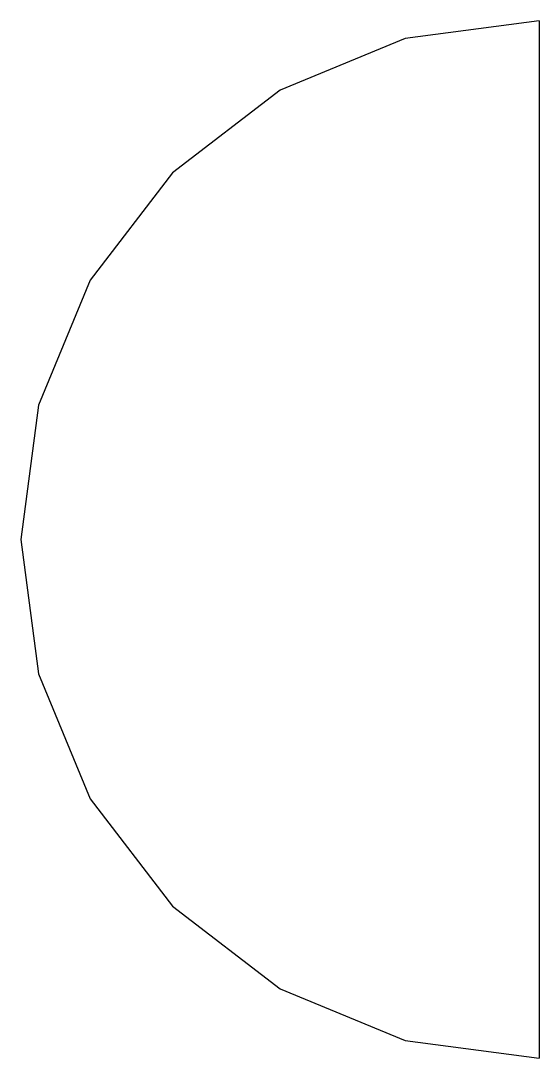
# Model space of a CAD drawing. Extents: x -11.9 to 11.9, y -23.8 to 23.8.
import ezdxf

# ---------------------------------------------------------------- set-up
doc = ezdxf.new("R2010")
doc.units = 0
doc.header["$MEASUREMENT"] = 0
doc.layers.get('0').update_dxf_attribs({"linetype": 'CONTINUOUS'})

msp = doc.modelspace()

# ---------------------------------------------------------------- linework, layer by layer
for p, q in [((11.875, 23.75), (5.728, 22.941)), ((11.875, 23.75), (11.875, -23.75)), ((5.728, 22.941), (0, 20.568)), ((0, 20.568), (-4.919, 16.794)), ((-4.919, 16.794), (-8.693, 11.875)), ((-8.693, 11.875), (-11.066, 6.147)), ((-11.066, 6.147), (-11.875, 0)), ((-11.875, 0), (-11.066, -6.147)), ((-11.066, -6.147), (-8.693, -11.875)), ((-8.693, -11.875), (-4.919, -16.794)), ((-4.919, -16.794), (0, -20.568)), ((0, -20.568), (5.728, -22.941)), ((5.728, -22.941), (11.875, -23.75))]:
    msp.add_line(p, q)

doc.saveas('drawing.dxf')
